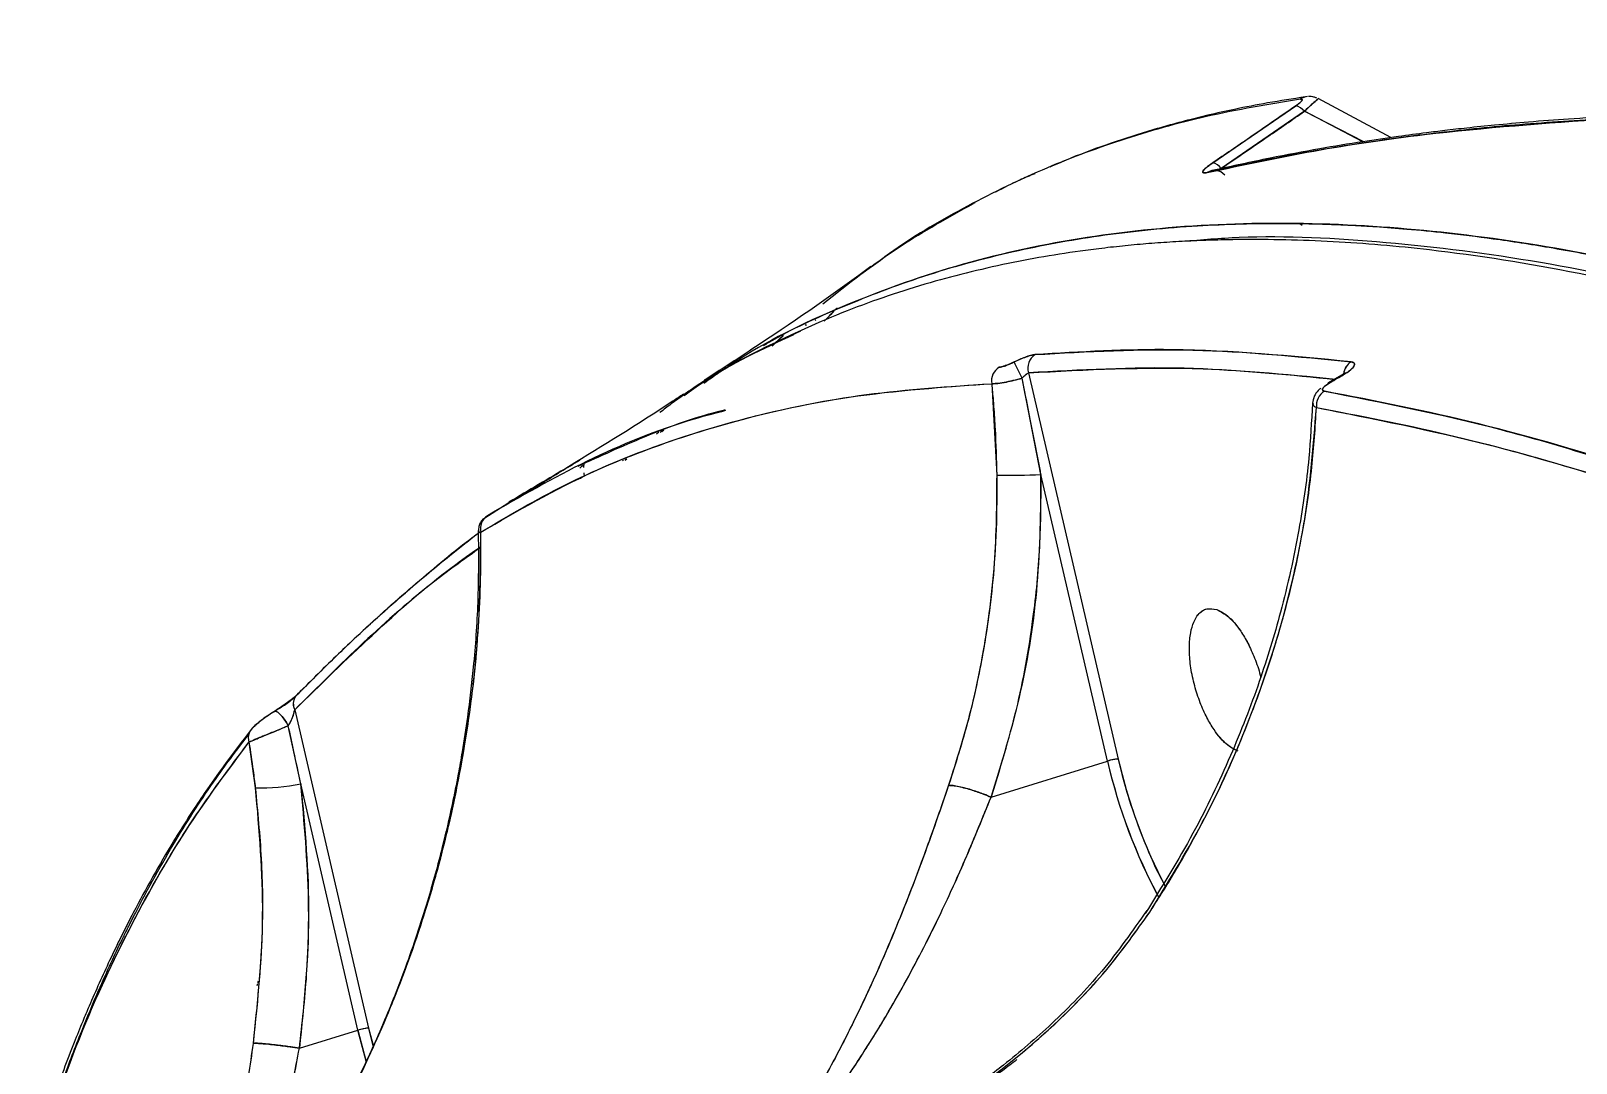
# Model space of a CAD drawing. Header units: millimetres. Extents: x -6234 to 7498, y -6127 to 5103.
# Drawn here: x 3789 to 3885.7, y -1038.4 to -973.9 of the extents above; entities that cross this region are included whole.
import ezdxf

# ---------------------------------------------------------------- set-up
doc = ezdxf.new("R2010")
doc.units = ezdxf.units.MM
for name, color, linetype in [('DIKOM_ОБЪЕКТ', 7, 'Continuous'), ('DIKOM_РАЗМЕР_ЗОНА', 7, 'Continuous'), ('DIKOM_РАЗМЕР_ОБЪЕКТА', 7, 'Continuous')]:
    doc.layers.add(name, color=color, linetype=linetype)
doc.styles.add('style1', font='arial.ttf', dxfattribs={"width": 0.8})
doc.dimstyles.new('1-50', dxfattribs={"dimtxt": 300, "dimasz": 200, "dimexe": 100, "dimexo": 0, "dimgap": 100, "dimtad": 1, "dimtxsty": 'style1', "dimcen": 200, "dimclrd": 7, "dimclre": 7, "dimclrt": 7, "dimadec": 1, "dimazin": 2, "dimtfac": 1, "dimtmove": 0, "dimatfit": 2, "dimfxl": 0, "dimlwd": 25, "dimlwe": 18, "dimarcsym": 0})

# ---------------------------------------------------------------- blocks, each defined once
blk = doc.blocks.new('*D10')
at = {"layer": 'Defpoints', "color": 0, "transparency": 16777216}
for p in [(5627.969, 903.069), (-3229.391, -1461.506), (5627.969, -5097.582)]:
    blk.add_point(p, dxfattribs=at)
at = {"layer": 'DIKOM_РАЗМЕР_ОБЪЕКТА', "color": 7, "lineweight": 18, "transparency": 16777216}
for p, q in [((5627.969, 903.069), (5627.969, -5197.582)), ((-3229.391, -1461.506), (-3229.391, -5197.582))]:
    blk.add_line(p, q, dxfattribs=at)
at = {"layer": 'DIKOM_РАЗМЕР_ОБЪЕКТА', "color": 7, "lineweight": 25, "transparency": 16777216}
blk.add_line((-3029.391, -5097.582), (5427.969, -5097.582), dxfattribs=at)
at = {"layer": 'DIKOM_РАЗМЕР_ОБЪЕКТА', "color": 7, "transparency": 16777216}
for points in [[(-3029.391, -5064.248), (-3029.391, -5130.915), (-3229.391, -5097.582)], [(5427.969, -5064.248), (5427.969, -5130.915), (5627.969, -5097.582)]]:
    blk.add_solid(points, dxfattribs=at)
at = {"layer": 'DIKOM_РАЗМЕР_ОБЪЕКТА', "color": 7, "lineweight": 40, "transparency": 16777216, "insert": (1488.304, -4844.41), "char_height": 300, "attachment_point": 5, "style": 'style1'}
blk.add_mtext('8850', dxfattribs=at)
blk = doc.blocks.new('*D13')
at = {"layer": 'Defpoints', "color": 0, "transparency": 16777216}
for p in [(7498.074, 1778.201), (-5229.391, -1831.362), (7498.074, -6026.735)]:
    blk.add_point(p, dxfattribs=at)
at = {"layer": 'DIKOM_РАЗМЕР_ЗОНА', "color": 7, "lineweight": 18, "transparency": 16777216}
for p, q in [((7498.074, 1778.201), (7498.074, -6126.735)), ((-5229.391, -1831.362), (-5229.391, -6126.735))]:
    blk.add_line(p, q, dxfattribs=at)
at = {"layer": 'DIKOM_РАЗМЕР_ЗОНА', "color": 7, "lineweight": 25, "transparency": 16777216}
blk.add_line((-5029.391, -6026.735), (7298.074, -6026.735), dxfattribs=at)
at = {"layer": 'DIKOM_РАЗМЕР_ЗОНА', "color": 7, "transparency": 16777216}
for points in [[(-5029.391, -5993.402), (-5029.391, -6060.069), (-5229.391, -6026.735)], [(7298.074, -5993.402), (7298.074, -6060.069), (7498.074, -6026.735)]]:
    blk.add_solid(points, dxfattribs=at)
at = {"layer": 'DIKOM_РАЗМЕР_ЗОНА', "color": 7, "transparency": 16777216, "insert": (1560.691, -5773.563), "char_height": 300, "attachment_point": 5, "style": 'style1'}
blk.add_mtext('12750', dxfattribs=at)

msp = doc.modelspace()

# ---------------------------------------------------------------- linework, layer by layer
at = {"layer": 'DIKOM_ОБЪЕКТ', "color": 7, "linetype": 'Continuous', "lineweight": 15}
for p, q in [((3862.987, -982.121), (3868.188, -978.56)), ((3868.723, -978.899), (3863.512, -982.468)), ((3872.391, -980.803), (3868.723, -978.899)), ((3868.723, -978.899), (3872.431, -980.797)), ((3874.135, -980.547), (3869.598, -978.104)), ((3848.095, -984.616), (3847.91, -984.709)), ((3868.436, -985.921), (3868.595, -986.023)), ((3837.559, -992.281), (3837.469, -992.249)), ((3837.472, -992.25), (3837.546, -992.275)), ((3838.102, -991.944), (3838.133, -991.986)), ((3838.136, -991.99), (3838.103, -991.945)), ((3836.112, -992.917), (3835.403, -993.584)), ((3835.576, -993.404), (3836.092, -992.927)), ((3831.179, -995.761), (3832.648, -994.882)), ((3851.449, -995.26), (3857.06, -1019.423)), ((3831.184, -995.748), (3831.063, -995.832)), ((3849.149, -995.939), (3849.463, -1001.659)), ((3852.236, -1001.628), (3851.052, -995.592)), ((3871.049, -995.403), (3870.223, -995.878)), ((3871.162, -995.39), (3870.336, -995.865)), ((3871.143, -997.772), (3871.144, -997.79)), ((3871.397, -997.845), (3871.396, -997.824)), ((3828.165, -999.084), (3828.316, -998.959)), ((3828.571, -998.873), (3828.392, -998.995)), ((3828.564, -998.875), (3828.405, -998.99)), ((3828.626, -998.854), (3828.495, -998.955)), ((3823.614, -1001.179), (3823.638, -1000.931)), ((3826.11, -1000.716), (3826.045, -1000.775)), ((3826.297, -1000.636), (3826.179, -1000.726)), ((3826.206, -1000.717), (3826.308, -1000.632)), ((3823.408, -1001.868), (3823.409, -1001.883)), ((3823.65, -1001.754), (3823.635, -1001.517)), ((3856.397, -1019.549), (3852.236, -1001.628)), ((3820.235, -1002.605), (3819.007, -1003.35)), ((3818.92, -1003.386), (3817.358, -1004.386)), ((3819.077, -1003.286), (3818.92, -1003.386)), ((3862.337, -1010.155), (3862.326, -1010.162)), ((3805.812, -1015.261), (3805.794, -1015.272)), ((3805.516, -1016.349), (3810.138, -1036.257)), ((3805.898, -1020.976), (3805.115, -1017.339)), ((3802.651, -1018.368), (3803.049, -1021.224)), ((3849.117, -1021.804), (3856.397, -1019.549)), ((3809.475, -1036.383), (3805.898, -1020.976)), ((3849.111, -1021.804), (3849.117, -1021.804)), ((3849.111, -1021.804), (3849.117, -1021.804)), ((3803.173, -1033.591), (3803.212, -1033.465)), ((3803.224, -1033.317), (3803.185, -1033.429)), ((3805.811, -1037.518), (3809.475, -1036.383)), ((3809.991, -1038.329), (3809.475, -1036.383)), ((3809.475, -1036.383), (3809.976, -1038.276)), ((3810.138, -1036.257), (3810.452, -1037.395)), ((3810.138, -1036.257), (3810.417, -1037.36)), ((3805.807, -1037.518), (3805.811, -1037.518)), ((3805.807, -1037.518), (3805.811, -1037.518))]:
    msp.add_line(p, q, dxfattribs=at)
at = {"layer": 'DIKOM_ОБЪЕКТ', "color": 7, "linetype": 'Continuous', "lineweight": 15, "flags": 128}
for points in [[(3870.222, -995.878), (3870.271, -995.862), (3870.336, -995.865)], [(3871.162, -995.39), (3871.097, -995.386), (3871.048, -995.403)], [(3871.049, -995.403), (3871.097, -995.386), (3871.162, -995.39)], [(3805.115, -1017.339), (3804.996, -1017.131), (3804.863, -1016.932), (3804.723, -1016.754), (3804.586, -1016.607), (3804.458, -1016.499), (3804.347, -1016.438), (3804.26, -1016.426), (3804.201, -1016.464)], [(3804.201, -1016.464), (3804.26, -1016.426), (3804.347, -1016.438), (3804.458, -1016.499), (3804.586, -1016.607), (3804.723, -1016.754), (3804.863, -1016.932), (3804.996, -1017.131), (3805.115, -1017.339)]]:
    msp.add_lwpolyline(points, dxfattribs=at)
at = {"layer": 'DIKOM_ОБЪЕКТ', "color": 7, "linetype": 'Continuous', "lineweight": 15}
for centre, radius, start, end in [((3868.03, -979.4), 0.856, 35.8626, 79.3685), ((3868.968, -978.829), 0.851, 93.1326, 125.55606), ((3868.97, -978.832), 0.854, 98.73203, 125.50886), ((3863.105, -983.408), 0.816, 39.29257, 124.05478), ((3862.815, -982.95), 0.847, 34.67529, 78.28481), ((3852.442, -994.974), 1.033, 123.8561, 196.08956), ((3850.16, -995.777), 1.023, 122.05001, 189.10209), ((3776.644, -1031.831), 82.763, 25.96766, 26.74763), ((3872.221, -995.449), 1.049, 122.94672, 173.23412), ((3872.22, -995.448), 1.048, 122.92614, 172.74157), ((3870.295, -996.003), 0.144, 73.20465, 126.74118), ((3870.549, -997.317), 1.075, 122.00807, 185.96157), ((3850.335, -955.724), 45.943, 268.9119, 272.3712), ((3818.073, -1004.992), 0.935, 121.86896, 194.42043), ((3806.261, -1015.968), 0.837, 122.44343, 207.07556), ((3806.324, -1015.964), 0.895, 150.80804, 205.46834), ((3803.497, -1018.107), 0.885, 121.50985, 197.12974), ((3857.224, -1022.082), 2.665, 93.52951, 108.07792), ((3890.215, -1011.68), 34.721, 193.09921, 208.19629), ((3890.204, -1011.684), 34.71, 193.09776, 208.22), ((3889.88, -1011.788), 33.696, 193.09493, 207.63855), ((3803.232, -1006.859), 14.366, 269.26772, 280.69348), ((3810.302, -1038.912), 2.661, 93.51905, 108.08837)]:
    msp.add_arc(centre, radius, start, end, dxfattribs=at)
for points, knots in [([(3868.474, -978.136), (3866.498, -978.466), (3862.622, -979.111), (3857.256, -980.636), (3852.148, -982.543), (3847.333, -984.924), (3843.791, -986.992), (3841.991, -988.369), (3841.614, -988.657)], [0, 0, 0, 0, 0.196565, 0.385562, 0.566988, 0.76101, 0.950005, 1, 1, 1, 1]), ([(3868.795, -977.999), (3868.002, -978.119), (3866.503, -978.346), (3864.474, -978.742), (3862.805, -979.113), (3861.464, -979.444), (3860.313, -979.751), (3858.708, -980.209), (3856.613, -980.886), (3854.466, -981.656), (3853.221, -982.204), (3852.8, -982.389)], [0, 0, 0, 0, 0.139608, 0.263858, 0.365363, 0.444192, 0.511708, 0.580391, 0.746604, 0.914312, 1, 1, 1, 1]), ([(3868.188, -978.56), (3867.222, -979.23), (3865.497, -980.427), (3863.754, -981.603), (3862.987, -982.121)], [0, 0, 0, 0, 0.559993, 1, 1, 1, 1]), ([(3863.512, -982.468), (3864.49, -981.807), (3866.236, -980.627), (3867.963, -979.427), (3868.723, -978.899)], [0, 0, 0, 0, 0.559997, 1, 1, 1, 1]), ([(3868.188, -978.56), (3868.235, -978.526), (3868.329, -978.459), (3868.442, -978.366), (3868.527, -978.284), (3868.594, -978.198), (3868.598, -978.132), (3868.515, -978.135), (3868.474, -978.136)], [0, 0, 0, 0, 0.127014, 0.251191, 0.375072, 0.501106, 0.750612, 1, 1, 1, 1]), ([(3868.474, -978.136), (3868.519, -978.135), (3868.61, -978.133), (3868.581, -978.23), (3868.429, -978.384), (3868.268, -978.501), (3868.188, -978.56)], [0, 0, 0, 0, 0.280585, 0.560194, 0.779574, 1, 1, 1, 1]), ([(3869.584, -978.127), (3869.586, -978.125), (3869.606, -978.096), (3869.476, -978.205), (3869.187, -978.465), (3868.878, -978.755), (3868.723, -978.899)], [0, 0, 0, 0, 0.031786, 0.35429, 0.676832, 1, 1, 1, 1]), ([(3868.723, -978.899), (3868.899, -978.735), (3869.249, -978.408), (3869.536, -978.151), (3869.573, -978.132), (3869.587, -978.124)], [0, 0, 0, 0, 0.371571, 0.741551, 1, 1, 1, 1]), ([(3869.496, -978.074), (3869.478, -978.065), (3869.409, -978.03), (3869.26, -977.993), (3869.105, -977.969), (3869.012, -977.976), (3868.989, -977.978)], [0, 0, 0, 0, 0.132747, 0.501776, 0.87985, 1, 1, 1, 1]), ([(3887.685, -979.365), (3885.85, -979.476), (3882.27, -979.694), (3877.101, -980.224), (3872.108, -980.899), (3867.272, -981.721), (3864.169, -982.399), (3862.648, -982.732)], [0, 0, 0, 0, 0.207435, 0.4049699, 0.6038348, 0.8057309, 1, 1, 1, 1]), ([(3862.648, -982.732), (3864.851, -982.262), (3869.255, -981.324), (3877.512, -980.09), (3883.826, -979.64), (3887.685, -979.365)], [0, 0, 0, 0, 0.280104, 0.559987, 1, 1, 1, 1]), ([(3888.151, -979.211), (3887.182, -979.266), (3885.367, -979.369), (3882.868, -979.562), (3880.752, -979.753), (3879.01, -979.933), (3877.59, -980.095), (3876.162, -980.269), (3874.445, -980.496), (3872.214, -980.823), (3869.528, -981.266), (3866.403, -981.847), (3864.219, -982.331), (3863.048, -982.59)], [0, 0, 0, 0, 0.108951, 0.20413, 0.285564, 0.353272, 0.407263, 0.45248, 0.522274, 0.6119, 0.721368, 0.850717, 1, 1, 1, 1]), ([(3851.841, -982.801), (3851.528, -982.932), (3850.69, -983.281), (3849.896, -983.699), (3849.398, -983.961)], [0, 0, 0, 0, 0.374243, 1, 1, 1, 1]), ([(3862.987, -982.121), (3862.832, -982.231), (3862.521, -982.453), (3862.332, -982.68), (3862.381, -982.775), (3862.559, -982.746), (3862.648, -982.732)], [0, 0, 0, 0, 0.249719, 0.499165, 0.750207, 1, 1, 1, 1]), ([(3862.648, -982.732), (3862.559, -982.746), (3862.381, -982.775), (3862.34, -982.694), (3862.426, -982.568), (3862.558, -982.439), (3862.746, -982.288), (3862.907, -982.176), (3862.987, -982.121)], [0, 0, 0, 0, 0.248297, 0.498068, 0.625021, 0.748629, 0.873869, 1, 1, 1, 1]), ([(3838.569, -990.946), (3840.153, -989.702), (3843.136, -987.358), (3846.453, -985.526), (3848.009, -984.667)], [0, 0, 0, 0, 0.530689, 1, 1, 1, 1]), ([(3988.386, -1039.208), (3984.271, -1036.184), (3976.056, -1030.15), (3964.01, -1022.079), (3952.227, -1014.76), (3940.732, -1008.26), (3929.523, -1002.562), (3918.807, -997.761), (3908.573, -993.814), (3898.843, -990.691), (3889.465, -988.331), (3880.484, -986.741), (3871.733, -985.9), (3863.236, -985.851), (3855.028, -986.662), (3847.265, -988.32), (3840.031, -990.898), (3834.642, -993.438), (3831.866, -995.4), (3831.133, -995.919)], [0, 0, 0, 0, 0.062627, 0.125016, 0.18709, 0.248998, 0.310888, 0.372905, 0.431631, 0.490685, 0.549532, 0.608087, 0.666475, 0.728357, 0.790336, 0.852561, 0.915162, 0.977602, 1, 1, 1, 1]), ([(3834.872, -993.552), (3834.975, -993.49), (3836.534, -992.552), (3839.85, -991.058), (3844.928, -989.106), (3850.303, -987.642), (3855.908, -986.608), (3861.473, -986.031), (3865.494, -985.903), (3867.73, -985.912), (3868.291, -985.918), (3868.856, -985.927), (3869.424, -985.94), (3869.996, -985.957), (3870.572, -985.977), (3871.15, -986.001), (3872.023, -986.043), (3873.346, -986.12), (3875.287, -986.268), (3877.729, -986.507), (3880.693, -986.873), (3884.204, -987.412), (3888.279, -988.171), (3892.943, -989.209), (3897.692, -990.449), (3902.435, -991.854), (3907.077, -993.373), (3910.831, -994.723), (3913.561, -995.761), (3915.144, -996.379), (3916.761, -997.026), (3918.411, -997.702), (3920.097, -998.41), (3921.816, -999.15), (3923.572, -999.922), (3927.933, -1001.885), (3934.864, -1005.225), (3944.376, -1010.286), (3953.685, -1015.673), (3962.755, -1021.307), (3971.556, -1027.131), (3980.053, -1033.046), (3985.655, -1037.188), (3988.386, -1039.208)], [0, 0, 0, 0, 0.0030975, 0.0471674, 0.0932949, 0.1414799, 0.1855856, 0.2312842, 0.2728182, 0.276964, 0.2811218, 0.2852917, 0.2894732, 0.2936668, 0.2978723, 0.3020893, 0.3063188, 0.3168695, 0.3307471, 0.3479518, 0.368661, 0.3927504, 0.4202199, 0.45107, 0.4853003, 0.5125509, 0.5416196, 0.5725059, 0.5819533, 0.5915587, 0.6013216, 0.6112428, 0.6213212, 0.6315576, 0.641952, 0.652504, 0.7086839, 0.7626844, 0.814506, 0.8641479, 0.9116112, 0.9568956, 1, 1, 1, 1]), ([(4166.399, -1233.658), (4164.904, -1231.525), (4162.138, -1227.576), (4158.292, -1222.182), (4155.117, -1217.774), (4152.521, -1214.205), (4150.27, -1211.13), (4148.118, -1208.212), (4144.619, -1203.499), (4139.76, -1197.041), (4131.891, -1186.784), (4122.286, -1174.602), (4110.184, -1159.786), (4097.231, -1144.544), (4083.433, -1129.004), (4069.683, -1114.205), (4056.024, -1100.174), (4042.503, -1086.937), (4029.029, -1074.399), (4015.633, -1062.587), (4002.351, -1051.535), (3989.208, -1041.264), (3976.249, -1031.81), (3963.512, -1023.202), (3951.036, -1015.463), (3938.846, -1008.612), (3926.972, -1002.661), (3915.439, -997.628), (3904.279, -993.525), (3893.601, -990.394), (3883.418, -988.201), (3873.779, -987.002), (3866.331, -986.611), (3862.284, -986.951), (3861.116, -987.049)], [0, 0, 0, 0, 0.014652, 0.027112, 0.037336, 0.045315, 0.052054, 0.058899, 0.065859, 0.085345, 0.104859, 0.139703, 0.174548, 0.216027, 0.25751, 0.299076, 0.339507, 0.379912, 0.420316, 0.460723, 0.501128, 0.541557, 0.582055, 0.622468, 0.662878, 0.70329, 0.743704, 0.78412, 0.824614, 0.86507, 0.904684, 0.944301, 0.98392, 1, 1, 1, 1]), ([(3905.329, -994.346), (3902.036, -993.282), (3895.393, -991.137), (3885.804, -988.909), (3877.516, -987.593), (3870.473, -986.995), (3866.046, -986.895), (3863.112, -986.952), (3861.604, -987.009), (3860.106, -987.093), (3858.618, -987.205), (3857.143, -987.345), (3854.398, -987.659), (3850.384, -988.309), (3845.178, -989.582), (3839.975, -991.33), (3835.069, -993.565), (3831.69, -995.36), (3830.091, -996.484), (3829.884, -996.629)], [0, 0, 0, 0, 0.1077412, 0.2173134, 0.328717, 0.4032502, 0.4785818, 0.4984442, 0.518361, 0.5383331, 0.5583591, 0.5784407, 0.5985771, 0.6715727, 0.748144, 0.8282901, 0.9120113, 0.9886443, 1, 1, 1, 1]), ([(3841.582, -988.614), (3841.473, -988.695), (3839.085, -990.463), (3835.623, -992.844), (3832.157, -995.082), (3831.158, -995.727)], [0, 0, 0, 0, 0.033098, 0.721471, 1, 1, 1, 1]), ([(3839.458, -991.199), (3839.45, -991.208), (3839.364, -991.299), (3839.099, -991.578), (3838.808, -991.88), (3838.67, -992.023)], [0, 0, 0, 0, 0.05431, 0.553192, 1, 1, 1, 1]), ([(3838.785, -991.904), (3838.787, -991.902), (3838.929, -991.758), (3839.11, -991.565), (3839.246, -991.422), (3839.283, -991.383)], [0, 0, 0, 0, 0.013394, 0.723012, 1, 1, 1, 1]), ([(3829.901, -996.675), (3830.301, -996.385), (3832.42, -994.852), (3834.822, -993.758), (3836.77, -992.871)], [0, 0, 0, 0, 0.1886709, 1, 1, 1, 1]), ([(3837.186, -992.654), (3836.863, -992.801), (3836.117, -993.142), (3835.359, -993.521), (3834.929, -993.736)], [0, 0, 0, 0, 0.4319409, 1, 1, 1, 1]), ([(3851.866, -994.116), (3851.78, -994.129), (3851.607, -994.156), (3851.154, -994.305), (3850.78, -994.477), (3850.551, -994.582)], [0, 0, 0, 0, 0.2815192, 0.5623068, 1, 1, 1, 1]), ([(3850.551, -994.582), (3850.681, -994.521), (3850.94, -994.399), (3851.31, -994.254), (3851.639, -994.149), (3851.791, -994.127), (3851.866, -994.116)], [0, 0, 0, 0, 0.2496683, 0.4994317, 0.7494688, 1, 1, 1, 1]), ([(3851.866, -994.116), (3855.141, -993.936), (3861.616, -993.581), (3868.331, -994.242), (3871.651, -994.569)], [0, 0, 0, 0, 0.505639, 1, 1, 1, 1]), ([(3871.651, -994.569), (3867.893, -994.211), (3861.182, -993.571), (3854.713, -993.949), (3851.866, -994.116)], [0, 0, 0, 0, 0.559961, 1, 1, 1, 1]), ([(3850.551, -994.582), (3850.447, -994.631), (3850.238, -994.73), (3849.964, -994.832), (3849.749, -994.895), (3849.661, -994.905), (3849.617, -994.91)], [0, 0, 0, 0, 0.27889, 0.558358, 0.778486, 1, 1, 1, 1]), ([(3849.617, -994.91), (3849.668, -994.904), (3849.77, -994.891), (3850.004, -994.818), (3850.271, -994.714), (3850.458, -994.626), (3850.551, -994.582)], [0, 0, 0, 0, 0.2510157, 0.5004518, 0.7502785, 1, 1, 1, 1]), ([(3851.052, -995.592), (3851.094, -995.546), (3851.178, -995.458), (3851.293, -995.357), (3851.386, -995.288), (3851.428, -995.269), (3851.449, -995.26)], [0, 0, 0, 0, 0.296353, 0.580732, 0.794317, 1, 1, 1, 1]), ([(3851.052, -995.592), (3851.092, -995.549), (3851.164, -995.473), (3851.274, -995.373), (3851.374, -995.295), (3851.425, -995.271), (3851.449, -995.26)], [0, 0, 0, 0, 0.278569, 0.499997, 0.764855, 1, 1, 1, 1]), ([(3851.449, -995.26), (3855.07, -995.068), (3861.37, -994.734), (3867.902, -995.389), (3870.679, -995.668)], [0, 0, 0, 0, 0.574717, 1, 1, 1, 1]), ([(3870.674, -995.671), (3867.5, -995.361), (3860.975, -994.725), (3854.681, -995.079), (3851.449, -995.26)], [0, 0, 0, 0, 0.486451, 1, 1, 1, 1]), ([(3871.296, -995.32), (3871.296, -995.318), (3871.302, -995.292), (3871.3, -995.276), (3871.27, -995.276), (3871.191, -995.32), (3871.099, -995.374), (3871.049, -995.403)], [0, 0, 0, 0, 0.0197526, 0.2140112, 0.4354608, 0.6942074, 1, 1, 1, 1]), ([(3871.162, -995.39), (3871.331, -995.283), (3871.668, -995.068), (3871.879, -994.798), (3871.867, -994.625), (3871.723, -994.587), (3871.651, -994.569)], [0, 0, 0, 0, 0.279445, 0.558569, 0.778889, 1, 1, 1, 1]), ([(3871.651, -994.569), (3871.731, -994.591), (3871.852, -994.624), (3871.873, -994.738), (3871.834, -994.844), (3871.739, -994.968), (3871.591, -995.104), (3871.399, -995.248), (3871.242, -995.342), (3871.162, -995.39)], [0, 0, 0, 0, 0.249208, 0.374646, 0.499157, 0.623959, 0.749183, 0.873825, 1, 1, 1, 1]), ([(3817.168, -1005.224), (3818.895, -1004.207), (3822.346, -1002.176), (3827.953, -999.82), (3834.221, -997.879), (3841.222, -996.459), (3846.505, -996.112), (3849.149, -995.939)], [0, 0, 0, 0, 0.187016, 0.373551, 0.559893, 0.779647, 1, 1, 1, 1]), ([(3817.168, -1005.224), (3819.485, -1003.891), (3824.12, -1001.223), (3831.863, -998.474), (3840.13, -996.564), (3846.137, -996.148), (3849.149, -995.939)], [0, 0, 0, 0, 0.249319, 0.498606, 0.748583, 1, 1, 1, 1]), ([(3830.775, -996.032), (3830.201, -996.418), (3829.376, -996.971), (3828.614, -997.565), (3828.382, -997.745)], [0, 0, 0, 0, 0.6966817, 1, 1, 1, 1]), ([(3851.052, -995.592), (3850.858, -995.646), (3850.47, -995.756), (3849.914, -995.873), (3849.443, -995.942), (3849.244, -995.94), (3849.149, -995.939)], [0, 0, 0, 0, 0.249572, 0.499281, 0.762227, 1, 1, 1, 1]), ([(3849.149, -995.939), (3849.267, -995.939), (3849.499, -995.938), (3850.157, -995.833), (3850.714, -995.683), (3851.052, -995.592)], [0, 0, 0, 0, 0.286304, 0.567676, 1, 1, 1, 1]), ([(3849.149, -995.939), (3849.181, -996.289), (3849.222, -996.729), (3849.261, -997.194), (3849.268, -997.316), (3849.272, -997.348), (3849.272, -997.358), (3849.311, -997.836), (3849.395, -999.264), (3849.436, -1000.701), (3849.463, -1001.659)], [0, 0, 0, 0, 0.184722, 0.232452, 0.245056, 0.24854, 0.249583, 0.250147, 0.50013, 1, 1, 1, 1]), ([(3852.236, -1001.628), (3852.023, -1000.504), (3851.641, -998.487), (3851.232, -996.48), (3851.052, -995.592)], [0, 0, 0, 0, 0.557661, 1, 1, 1, 1]), ([(3869.753, -996.221), (3869.698, -996.268), (3869.523, -996.417), (3869.308, -996.735), (3869.264, -997.014), (3869.241, -997.161)], [0, 0, 0, 0, 0.180491, 0.567864, 1, 1, 1, 1]), ([(3869.979, -996.406), (3869.927, -996.386), (3869.821, -996.346), (3869.89, -996.195), (3870.074, -996.026), (3870.249, -995.919), (3870.336, -995.865)], [0, 0, 0, 0, 0.280256, 0.559416, 0.779381, 1, 1, 1, 1]), ([(3870.336, -995.865), (3870.237, -995.926), (3870.088, -996.019), (3869.955, -996.136), (3869.886, -996.217), (3869.854, -996.287), (3869.857, -996.364), (3869.931, -996.389), (3869.979, -996.406)], [0, 0, 0, 0, 0.250076, 0.375838, 0.500416, 0.625158, 0.75057, 1, 1, 1, 1]), ([(3870.336, -995.865), (3870.491, -995.777), (3870.766, -995.619), (3871.041, -995.46), (3871.162, -995.39)], [0, 0, 0, 0, 0.560059, 1, 1, 1, 1]), ([(3829.863, -996.597), (3829.638, -996.745), (3827.224, -998.34), (3823.573, -1000.606), (3820.169, -1002.616), (3818.93, -1003.347)], [0, 0, 0, 0, 0.061123, 0.658189, 1, 1, 1, 1]), ([(3869.231, -997.155), (3869.17, -998.3), (3869.03, -1000.921), (3868.4, -1005.3), (3867.366, -1009.976), (3865.917, -1014.707), (3864.109, -1019.34), (3861.775, -1024.234), (3859.795, -1027.426), (3858.768, -1029.083)], [0, 0, 0, 0, 0.106014, 0.242495, 0.399748, 0.532443, 0.676954, 0.832269, 1, 1, 1, 1]), ([(3869.267, -997.241), (3869.262, -997.237), (3869.245, -997.225), (3869.255, -997.207), (3869.262, -997.195)], [0, 0, 0, 0, 0.304668, 1, 1, 1, 1]), ([(3869.269, -997.149), (3869.263, -997.187), (3869.242, -997.301), (3869.384, -997.378), (3869.48, -997.429)], [0, 0, 0, 0, 0.328163, 1, 1, 1, 1]), ([(3916.798, -1012.434), (3913.68, -1010.96), (3907.454, -1008.015), (3898.412, -1004.346), (3889.098, -1001.061), (3879.547, -998.275), (3873.172, -997.029), (3869.979, -996.406)], [0, 0, 0, 0, 0.187054, 0.373578, 0.559887, 0.779614, 1, 1, 1, 1]), ([(3869.979, -996.406), (3873.616, -997.115), (3880.859, -998.528), (3888.603, -1001.027), (3892.459, -1002.271)], [0, 0, 0, 0, 0.501987, 1, 1, 1, 1]), ([(3832.481, -997.627), (3831.823, -997.799), (3828.779, -998.593), (3823.728, -1000.662), (3819.631, -1003.018), (3817.58, -1004.198)], [0, 0, 0, 0, 0.1210807, 0.5599423, 1, 1, 1, 1]), ([(3823.272, -1001.092), (3824.641, -1000.467), (3827.585, -999.123), (3830.686, -997.993), (3832.456, -997.565), (3832.473, -997.561)], [0, 0, 0, 0, 0.462471, 0.994859, 1, 1, 1, 1]), ([(3859.044, -1028.998), (3860.17, -1027.171), (3862.419, -1023.521), (3865.087, -1017.676), (3867.296, -1011.34), (3868.914, -1004.521), (3869.291, -999.797), (3869.48, -997.429)], [0, 0, 0, 0, 0.186487, 0.372635, 0.560269, 0.779583, 1, 1, 1, 1]), ([(3859.044, -1028.998), (3859.536, -1028.229), (3860.544, -1026.652), (3861.957, -1024.152), (3863.245, -1021.632), (3864.42, -1019.066), (3865.496, -1016.427), (3866.63, -1013.239), (3867.702, -1009.575), (3868.619, -1005.41), (3869.235, -1001.347), (3869.403, -998.664), (3869.48, -997.429)], [0, 0, 0, 0, 0.079335, 0.162672, 0.249874, 0.326012, 0.409546, 0.500221, 0.624928, 0.749347, 0.884687, 1, 1, 1, 1]), ([(3869.48, -997.429), (3872.18, -997.947), (3877.573, -998.981), (3886.019, -1001.298), (3895.223, -1004.355), (3905.249, -1008.269), (3912.566, -1011.711), (3916.23, -1013.434)], [0, 0, 0, 0, 0.187054, 0.373578, 0.559887, 0.779614, 1, 1, 1, 1]), ([(3869.48, -997.429), (3873.071, -998.139), (3880.28, -999.566), (3891.776, -1003.102), (3903.72, -1007.578), (3912.062, -1011.483), (3916.23, -1013.434)], [0, 0, 0, 0, 0.247893, 0.497704, 0.749049, 1, 1, 1, 1]), ([(3819.009, -1003.354), (3819.674, -1002.955), (3821.129, -1002.083), (3822.577, -1001.191), (3823.365, -1000.707)], [0, 0, 0, 0, 0.456645, 1, 1, 1, 1]), ([(3823.6, -1001.127), (3823.597, -1001.115), (3823.59, -1001.086), (3823.558, -1001.074), (3823.512, -1001.089), (3823.468, -1001.12), (3823.418, -1001.169), (3823.385, -1001.209), (3823.368, -1001.23)], [0, 0, 0, 0, 0.163684, 0.417987, 0.554832, 0.689999, 0.835221, 1, 1, 1, 1]), ([(3823.596, -1001.107), (3823.587, -1001.096), (3823.571, -1001.073), (3823.523, -1001.082), (3823.469, -1001.119), (3823.418, -1001.168), (3823.385, -1001.209), (3823.368, -1001.23)], [0, 0, 0, 0, 0.259527, 0.500278, 0.653704, 0.817387, 1, 1, 1, 1]), ([(3849.463, -1001.659), (3849.449, -1003.503), (3849.423, -1007.204), (3848.739, -1012.319), (3847.759, -1016.962), (3846.887, -1019.7), (3846.452, -1021.066)], [0, 0, 0, 0, 0.279047, 0.5602, 0.780753, 1, 1, 1, 1]), ([(3849.463, -1001.659), (3849.466, -1002.79), (3849.473, -1005.019), (3849.239, -1008.306), (3848.759, -1012.109), (3847.922, -1016.396), (3846.938, -1019.522), (3846.452, -1021.066)], [0, 0, 0, 0, 0.1712596, 0.3376943, 0.4986507, 0.7524964, 1, 1, 1, 1]), ([(3849.117, -1021.804), (3849.681, -1019.991), (3850.813, -1016.352), (3851.743, -1011.076), (3852.233, -1006.15), (3852.235, -1003.133), (3852.236, -1001.628)], [0, 0, 0, 0, 0.279143, 0.560646, 0.780779, 1, 1, 1, 1]), ([(3852.236, -1001.628), (3852.205, -1003.915), (3852.143, -1008.491), (3851.092, -1015.295), (3849.775, -1019.635), (3849.117, -1021.804)], [0, 0, 0, 0, 0.333095, 0.666649, 1, 1, 1, 1]), ([(3817.323, -1004.398), (3817.313, -1004.405), (3817.265, -1004.442), (3817.215, -1004.512), (3817.142, -1004.621), (3817.086, -1004.746), (3817.028, -1004.927), (3817.027, -1005.056), (3817.026, -1005.145)], [0, 0, 0, 0, 0.045006, 0.236533, 0.393184, 0.532106, 0.675082, 1, 1, 1, 1]), ([(3817.009, -1005.127), (3817.018, -1006.623), (3817.037, -1009.447), (3816.751, -1013.355), (3816.39, -1016.475), (3816.049, -1018.708), (3815.726, -1020.531), (3815.33, -1022.516), (3814.715, -1025.173), (3813.779, -1028.577), (3812.551, -1032.271), (3811.035, -1036.114), (3809.254, -1039.964), (3807.073, -1044.033), (3805.294, -1046.687), (3804.386, -1048.041)], [0, 0, 0, 0, 0.1041987, 0.1966844, 0.2675635, 0.3168544, 0.3484006, 0.391314, 0.4515178, 0.5287269, 0.6230745, 0.7048968, 0.7956862, 0.8957941, 1, 1, 1, 1]), ([(3804.404, -1048.038), (3805.606, -1046.21), (3808.005, -1042.56), (3810.885, -1036.673), (3813.242, -1030.619), (3815.07, -1024.342), (3816.345, -1017.957), (3817.107, -1011.517), (3817.148, -1007.323), (3817.168, -1005.224)], [0, 0, 0, 0, 0.139724, 0.279001, 0.41954, 0.560351, 0.707673, 0.853784, 1, 1, 1, 1]), ([(3804.404, -1048.038), (3805.129, -1046.965), (3806.585, -1044.809), (3808.525, -1041.394), (3810.116, -1038.207), (3811.42, -1035.241), (3812.459, -1032.596), (3813.41, -1029.871), (3814.272, -1027.063), (3815.059, -1024.084), (3815.731, -1021.033), (3816.33, -1017.671), (3816.762, -1014.372), (3817.038, -1011.096), (3817.178, -1008.151), (3817.171, -1006.197), (3817.168, -1005.224)], [0, 0, 0, 0, 0.082792, 0.166266, 0.251024, 0.311388, 0.375124, 0.435012, 0.499309, 0.567509, 0.6382, 0.706906, 0.796493, 0.863341, 0.931963, 1, 1, 1, 1]), ([(3817.161, -1005.192), (3817.118, -1005.225), (3816.741, -1005.509), (3816.091, -1006.021), (3815.061, -1006.841), (3813.822, -1007.857), (3812.209, -1009.226), (3810.262, -1010.955), (3807.991, -1013.07), (3806.397, -1014.67), (3805.542, -1015.528)], [0, 0, 0, 0, 0.01077, 0.093358, 0.162527, 0.269291, 0.406383, 0.573829, 0.771673, 1, 1, 1, 1]), ([(3805.812, -1015.261), (3806.998, -1014.079), (3809.313, -1011.771), (3812.883, -1008.606), (3815.428, -1006.459), (3816.832, -1005.415), (3817.007, -1005.284)], [0, 0, 0, 0, 0.32807, 0.640476, 0.954992, 1, 1, 1, 1]), ([(3817.036, -1005.145), (3817.03, -1005.143), (3817.02, -1005.14), (3817.026, -1005.132), (3817.029, -1005.128)], [0, 0, 0, 0, 0.578689, 1, 1, 1, 1]), ([(3817.036, -1005.141), (3817.035, -1005.147), (3817.02, -1005.195), (3817.099, -1005.21), (3817.168, -1005.224)], [0, 0, 0, 0, 0.126585, 1, 1, 1, 1]), ([(3805.516, -1016.349), (3807.123, -1014.775), (3810.338, -1011.629), (3814.218, -1008.203), (3816.563, -1006.546), (3817.163, -1006.123)], [0, 0, 0, 0, 0.426865, 0.853389, 1, 1, 1, 1]), ([(3817.163, -1006.19), (3816.2, -1006.874), (3812.12, -1009.773), (3808.376, -1013.501), (3805.516, -1016.349)], [0, 0, 0, 0, 0.235931, 1, 1, 1, 1]), ([(3864.572, -1018.934), (3864.325, -1018.808), (3863.821, -1018.552), (3863.142, -1017.734), (3862.601, -1016.821), (3862.18, -1015.889), (3861.833, -1014.826), (3861.598, -1013.713), (3861.505, -1012.648), (3861.553, -1011.72), (3861.722, -1010.99), (3862.034, -1010.369), (3862.524, -1009.952), (3863.003, -1010.032), (3863.237, -1010.071)], [0, 0, 0, 0, 0.0986948, 0.201703, 0.268342, 0.341469, 0.41937, 0.5000004, 0.5806282, 0.6585256, 0.73165, 0.7982931, 0.9013007, 1, 1, 1, 1]), ([(3864.572, -1018.934), (3864.351, -1018.825), (3863.848, -1018.577), (3863.165, -1017.771), (3862.6, -1016.821), (3862.18, -1015.888), (3861.833, -1014.826), (3861.598, -1013.713), (3861.505, -1012.648), (3861.553, -1011.721), (3861.722, -1010.99), (3862.046, -1010.344), (3862.548, -1009.943), (3863.027, -1010.032), (3863.237, -1010.071)], [0, 0, 0, 0, 0.088706, 0.201684, 0.268461, 0.34146, 0.419366, 0.500001, 0.580634, 0.658536, 0.731537, 0.798313, 0.911293, 1, 1, 1, 1]), ([(3863.237, -1010.071), (3863.459, -1010.18), (3863.962, -1010.427), (3864.644, -1011.233), (3865.211, -1012.184), (3865.622, -1013.116), (3865.89, -1013.856), (3865.973, -1014.262), (3865.982, -1014.308)], [0, 0, 0, 0, 0.206576, 0.469651, 0.625125, 0.795112, 0.976519, 1, 1, 1, 1]), ([(3863.237, -1010.071), (3863.484, -1010.196), (3863.989, -1010.453), (3864.666, -1011.27), (3865.21, -1012.183), (3865.622, -1013.116), (3865.89, -1013.856), (3865.973, -1014.262), (3865.982, -1014.308)], [0, 0, 0, 0, 0.229809, 0.46969, 0.624859, 0.795127, 0.976521, 1, 1, 1, 1]), ([(3805.651, -1015.406), (3805.603, -1015.451), (3805.456, -1015.586), (3805.086, -1015.868), (3804.632, -1016.19), (3804.344, -1016.373), (3804.201, -1016.464)], [0, 0, 0, 0, 0.159771, 0.486555, 0.743638, 1, 1, 1, 1]), ([(3804.201, -1016.464), (3804.365, -1016.359), (3804.693, -1016.15), (3805.158, -1015.814), (3805.492, -1015.556), (3805.613, -1015.443), (3805.648, -1015.411)], [0, 0, 0, 0, 0.293985, 0.588449, 0.88279, 1, 1, 1, 1]), ([(3805.542, -1015.528), (3805.463, -1015.604), (3805.312, -1015.748), (3804.971, -1015.999), (3804.622, -1016.224), (3804.383, -1016.36), (3804.269, -1016.425)], [0, 0, 0, 0, 0.288046, 0.549701, 0.785557, 1, 1, 1, 1]), ([(3804.269, -1016.425), (3804.193, -1016.473), (3804.042, -1016.57), (3803.733, -1016.782), (3803.364, -1017.051), (3802.993, -1017.35), (3802.87, -1017.483), (3802.807, -1017.55)], [0, 0, 0, 0, 0.125257, 0.250153, 0.497841, 0.746318, 1, 1, 1, 1]), ([(3803.034, -1017.353), (3803.084, -1017.299), (3803.183, -1017.194), (3803.475, -1016.959), (3803.768, -1016.747), (3804.017, -1016.579), (3804.14, -1016.502), (3804.201, -1016.464)], [0, 0, 0, 0, 0.250015, 0.499447, 0.749232, 0.876093, 1, 1, 1, 1]), ([(3804.201, -1016.464), (3804.061, -1016.554), (3803.78, -1016.734), (3803.43, -1016.995), (3803.224, -1017.159), (3803.173, -1017.212), (3803.17, -1017.215)], [0, 0, 0, 0, 0.350867, 0.702618, 0.980008, 1, 1, 1, 1]), ([(3805.115, -1017.339), (3805.166, -1017.256), (3805.269, -1017.09), (3805.38, -1016.829), (3805.469, -1016.577), (3805.5, -1016.425), (3805.516, -1016.349)], [0, 0, 0, 0, 0.249463, 0.499744, 0.749729, 1, 1, 1, 1]), ([(3805.115, -1017.339), (3805.167, -1017.254), (3805.278, -1017.074), (3805.427, -1016.723), (3805.482, -1016.491), (3805.516, -1016.349)], [0, 0, 0, 0, 0.25588, 0.543367, 1, 1, 1, 1]), ([(3805.115, -1017.339), (3804.998, -1017.388), (3804.751, -1017.49), (3804.236, -1017.703), (3803.693, -1017.929), (3803.268, -1018.104), (3802.902, -1018.259), (3802.757, -1018.322), (3802.651, -1018.368)], [0, 0, 0, 0, 0.119054, 0.250628, 0.499917, 0.657195, 0.750107, 1, 1, 1, 1]), ([(3802.651, -1018.368), (3802.775, -1018.314), (3803.022, -1018.207), (3803.715, -1017.919), (3804.444, -1017.617), (3804.889, -1017.432), (3805.115, -1017.339)], [0, 0, 0, 0, 0.2807762, 0.5564707, 0.7755189, 1, 1, 1, 1]), ([(3805.898, -1020.976), (3805.755, -1020.297), (3805.498, -1019.083), (3805.232, -1017.872), (3805.115, -1017.339)], [0, 0, 0, 0, 0.559421, 1, 1, 1, 1]), ([(3802.733, -1017.656), (3802.225, -1018.313), (3801.313, -1019.49), (3800.156, -1021.128), (3799.277, -1022.433), (3798.564, -1023.54), (3797.251, -1025.657), (3795.676, -1028.45), (3793.954, -1031.925), (3792.923, -1034.222), (3792.195, -1035.948), (3791.66, -1037.269), (3791.004, -1038.974), (3790.238, -1041.082), (3789.72, -1042.658), (3789.44, -1043.51)], [0, 0, 0, 0, 0.09177, 0.164623, 0.218611, 0.261897, 0.306071, 0.484398, 0.598083, 0.702953, 0.737224, 0.78389, 0.843221, 0.915246, 1, 1, 1, 1]), ([(3789.448, -1044.052), (3790.294, -1041.594), (3791.986, -1036.677), (3795.095, -1030.01), (3798.59, -1023.816), (3801.295, -1020.187), (3802.651, -1018.368)], [0, 0, 0, 0, 0.249197, 0.498631, 0.748744, 1, 1, 1, 1]), ([(3789.449, -1044.052), (3790.405, -1041.296), (3792.317, -1035.788), (3795.644, -1028.958), (3799.075, -1023.129), (3801.458, -1019.956), (3802.651, -1018.368)], [0, 0, 0, 0, 0.280199, 0.559917, 0.779767, 1, 1, 1, 1]), ([(3789.801, -1043.066), (3790.202, -1041.86), (3790.953, -1039.597), (3792.115, -1036.565), (3793.128, -1034.14), (3793.98, -1032.245), (3794.531, -1031.082), (3794.867, -1030.397), (3795.018, -1030.091), (3795.161, -1029.805), (3795.295, -1029.539), (3795.42, -1029.292), (3796.305, -1027.567), (3797.965, -1024.601), (3800.356, -1020.877), (3801.968, -1018.762), (3802.67, -1017.842)], [0, 0, 0, 0, 0.1236, 0.231861, 0.324781, 0.390981, 0.446356, 0.45907, 0.471042, 0.482272, 0.492758, 0.502503, 0.511506, 0.698129, 0.868627, 1, 1, 1, 1]), ([(3802.651, -1018.368), (3802.742, -1018.96), (3802.889, -1019.909), (3803.005, -1020.865), (3803.049, -1021.224)], [0, 0, 0, 0, 0.624187, 1, 1, 1, 1]), ([(3857.06, -1019.423), (3857.022, -1019.424), (3856.947, -1019.426), (3856.77, -1019.455), (3856.575, -1019.497), (3856.456, -1019.532), (3856.397, -1019.549)], [0, 0, 0, 0, 0.250087, 0.499992, 0.749896, 1, 1, 1, 1]), ([(3857.06, -1019.423), (3857.28, -1020.276), (3857.73, -1022.024), (3858.692, -1024.603), (3859.477, -1026.441), (3859.978, -1027.303), (3860.04, -1027.409)], [0, 0, 0, 0, 0.304826, 0.624063, 0.953674, 1, 1, 1, 1]), ([(3803.049, -1021.224), (3803.192, -1022.705), (3803.48, -1025.677), (3803.556, -1031.032), (3803.157, -1034.868), (3802.913, -1037.207)], [0, 0, 0, 0, 0.279307, 0.560466, 1, 1, 1, 1]), ([(3803.049, -1021.224), (3803.28, -1023.877), (3803.744, -1029.201), (3803.191, -1034.533), (3802.913, -1037.207)], [0, 0, 0, 0, 0.49833, 1, 1, 1, 1]), ([(3805.811, -1037.518), (3805.985, -1035.98), (3806.333, -1032.902), (3806.474, -1027.359), (3806.116, -1023.395), (3805.898, -1020.976)], [0, 0, 0, 0, 0.279826, 0.560318, 1, 1, 1, 1]), ([(3805.898, -1020.976), (3806.149, -1023.734), (3806.65, -1029.247), (3806.091, -1034.762), (3805.811, -1037.518)], [0, 0, 0, 0, 0.500462, 1, 1, 1, 1]), ([(3846.452, -1021.066), (3845.994, -1022.392), (3845.078, -1025.043), (3843.679, -1028.725), (3842.266, -1032.115), (3840.845, -1035.197), (3839.436, -1037.984), (3838.073, -1040.475), (3836.846, -1042.658), (3836.09, -1044.176), (3836.001, -1045.073), (3836.456, -1045.46), (3837.699, -1045.349), (3839.405, -1044.812), (3841.237, -1044.048), (3843.712, -1042.831), (3846.775, -1041.028), (3850.273, -1038.519), (3853.525, -1035.68), (3856.521, -1032.542), (3858.202, -1030.18), (3859.044, -1028.998)], [0, 0, 0, 0, 0.061567, 0.123054, 0.184759, 0.246072, 0.307731, 0.370037, 0.432279, 0.495293, 0.526999, 0.559304, 0.591727, 0.624018, 0.655946, 0.687598, 0.750791, 0.813574, 0.875652, 0.937715, 1, 1, 1, 1]), ([(3846.452, -1021.066), (3846.156, -1021.928), (3845.55, -1023.69), (3844.609, -1026.279), (3843.504, -1029.152), (3842.213, -1032.236), (3840.934, -1035.001), (3839.809, -1037.249), (3838.876, -1039.011), (3838.048, -1040.513), (3837.356, -1041.751), (3836.782, -1042.806), (3836.325, -1043.724), (3836.08, -1044.401), (3836.034, -1044.834), (3836.121, -1045.202), (3836.479, -1045.414), (3837.195, -1045.394), (3837.87, -1045.268), (3838.663, -1045.045), (3839.948, -1044.598), (3841.864, -1043.769), (3844.308, -1042.489), (3847.149, -1040.759), (3850.262, -1038.527), (3853.512, -1035.693), (3856.518, -1032.546), (3858.201, -1030.182), (3859.044, -1028.998)], [0, 0, 0, 0, 0.03986, 0.081488, 0.125194, 0.185736, 0.249767, 0.291373, 0.333517, 0.374847, 0.407295, 0.437321, 0.471007, 0.500113, 0.516585, 0.531636, 0.56301, 0.578488, 0.594469, 0.609562, 0.626023, 0.665729, 0.708436, 0.750962, 0.813115, 0.875605, 0.937642, 1, 1, 1, 1]), ([(3846.452, -1021.066), (3846.535, -1021.068), (3846.699, -1021.072), (3847.07, -1021.138), (3847.485, -1021.237), (3848.012, -1021.39), (3848.585, -1021.585), (3848.956, -1021.739), (3849.111, -1021.804)], [0, 0, 0, 0, 0.157901, 0.315649, 0.466786, 0.605882, 0.835508, 1, 1, 1, 1]), ([(3849.111, -1021.804), (3848.966, -1021.743), (3848.61, -1021.594), (3848.054, -1021.402), (3847.524, -1021.247), (3847.096, -1021.143), (3846.709, -1021.073), (3846.538, -1021.068), (3846.452, -1021.066)], [0, 0, 0, 0, 0.154302, 0.3795444, 0.5194462, 0.6735166, 0.8361437, 1, 1, 1, 1]), ([(3839.378, -1044.662), (3838.963, -1044.805), (3838.276, -1045.041), (3837.536, -1045.163), (3836.917, -1045.153), (3836.656, -1044.828), (3836.947, -1043.943), (3837.937, -1042.461), (3839.426, -1040.349), (3841.042, -1037.945), (3842.697, -1035.266), (3844.351, -1032.314), (3845.98, -1029.08), (3847.575, -1025.585), (3848.6, -1023.062), (3849.111, -1021.804)], [0, 0, 0, 0, 0.037282, 0.061678, 0.086089, 0.135036, 0.184693, 0.286359, 0.388559, 0.491597, 0.593858, 0.695578, 0.797774, 0.899188, 1, 1, 1, 1]), ([(3838.877, -1044.842), (3838.681, -1044.901), (3838.21, -1045.045), (3837.593, -1045.159), (3837.096, -1045.16), (3836.814, -1045.031), (3836.72, -1044.796), (3836.768, -1044.483), (3836.964, -1044.003), (3837.373, -1043.31), (3838.002, -1042.378), (3838.707, -1041.366), (3839.465, -1040.279), (3840.253, -1039.119), (3841.092, -1037.842), (3841.907, -1036.543), (3842.828, -1035.011), (3843.805, -1033.293), (3844.895, -1031.241), (3846.145, -1028.717), (3847.561, -1025.619), (3848.594, -1023.076), (3849.111, -1021.804)], [0, 0, 0, 0, 0.018835, 0.045346, 0.070864, 0.095706, 0.122902, 0.148944, 0.174871, 0.226872, 0.278464, 0.329911, 0.381411, 0.433108, 0.484804, 0.542324, 0.587535, 0.657938, 0.725904, 0.793326, 0.896511, 1, 1, 1, 1]), ([(3858.863, -1028.889), (3857.958, -1030.181), (3856.176, -1032.723), (3853.076, -1035.897), (3850.208, -1038.369), (3847.535, -1040.341), (3844.907, -1042.028), (3842.695, -1043.261), (3841.408, -1043.834), (3841.107, -1043.967)], [0, 0, 0, 0, 0.196221, 0.385856, 0.552633, 0.671755, 0.805881, 0.954546, 1, 1, 1, 1]), ([(3810.138, -1036.257), (3810.101, -1036.258), (3810.026, -1036.26), (3809.849, -1036.289), (3809.653, -1036.331), (3809.535, -1036.366), (3809.475, -1036.383)], [0, 0, 0, 0, 0.249875, 0.500026, 0.749895, 1, 1, 1, 1]), ([(3802.913, -1037.207), (3802.815, -1037.903), (3802.615, -1039.31), (3802.275, -1041.349), (3801.893, -1043.328), (3801.434, -1045.373), (3800.869, -1047.5), (3800.178, -1049.676), (3799.281, -1052.015), (3798.359, -1054.034), (3797.667, -1055.175), (3797.422, -1055.579)], [0, 0, 0, 0, 0.089634, 0.181371, 0.269731, 0.36103, 0.475252, 0.594991, 0.721028, 0.901296, 1, 1, 1, 1]), ([(3802.913, -1037.207), (3802.711, -1038.589), (3802.309, -1041.344), (3801.512, -1045.162), (3800.564, -1048.595), (3799.46, -1051.611), (3798.406, -1053.942), (3797.694, -1055.129), (3797.425, -1055.578)], [0, 0, 0, 0, 0.178413, 0.355718, 0.533995, 0.712043, 0.891076, 1, 1, 1, 1]), ([(3800.751, -1052.629), (3801.047, -1052.143), (3801.834, -1050.851), (3802.951, -1048.277), (3804.103, -1045.031), (3805.072, -1041.426), (3805.563, -1038.817), (3805.807, -1037.518)], [0, 0, 0, 0, 0.132571, 0.352391, 0.571119, 0.786466, 1, 1, 1, 1]), ([(3800.835, -1052.534), (3801.086, -1052.106), (3801.664, -1051.121), (3802.482, -1049.344), (3803.306, -1047.307), (3803.994, -1045.277), (3804.558, -1043.323), (3805.183, -1040.844), (3805.556, -1038.856), (3805.807, -1037.518)], [0, 0, 0, 0, 0.115243, 0.265064, 0.412154, 0.557248, 0.669937, 0.777895, 1, 1, 1, 1]), ([(3802.913, -1037.207), (3802.965, -1037.204), (3803.071, -1037.196), (3803.42, -1037.216), (3803.864, -1037.256), (3804.351, -1037.311), (3804.813, -1037.369), (3805.309, -1037.438), (3805.619, -1037.488), (3805.807, -1037.518)], [0, 0, 0, 0, 0.152409, 0.308555, 0.460645, 0.601716, 0.727283, 0.835383, 1, 1, 1, 1]), ([(3805.807, -1037.518), (3805.632, -1037.49), (3805.339, -1037.442), (3804.864, -1037.375), (3804.406, -1037.316), (3803.91, -1037.26), (3803.448, -1037.218), (3803.079, -1037.196), (3802.968, -1037.204), (3802.913, -1037.207)], [0, 0, 0, 0, 0.153911, 0.258533, 0.382544, 0.524477, 0.679935, 0.841345, 1, 1, 1, 1]), ([(3850.732, -1038.224), (3850.428, -1038.459), (3849.713, -1039.011), (3848.839, -1039.629), (3848.267, -1040.005), (3848.126, -1040.097)], [0, 0, 0, 0, 0.357842, 0.842389, 1, 1, 1, 1])]:
    msp.add_open_spline(points, degree=3, knots=knots, dxfattribs=at)

# ---------------------------------------------------------------- dimensions: what is measured, and where the dimension line sits
at = {"layer": 'DIKOM_РАЗМЕР_ЗОНА'}
dim = msp.add_linear_dim(base=(7498.074, -6026.735), p1=(-5229.391, -1831.362), p2=(7498.074, 1778.201), text='12750', dimstyle='1-50', dxfattribs=at)
dim.commit()
dim.dimension.update_dxf_attribs({"geometry": '*D13', "text_midpoint": (1560.691, -6026.735), "dimtype": 160})
at = {"layer": 'DIKOM_РАЗМЕР_ОБЪЕКТА', "lineweight": 40}
dim = msp.add_linear_dim(base=(5627.969, -5097.582), p1=(-3229.391, -1461.506), p2=(5627.969, 903.069), text='8850', dimstyle='1-50', dxfattribs=at)
dim.commit()
dim.dimension.update_dxf_attribs({"geometry": '*D10', "text_midpoint": (1488.304, -5097.582), "dimtype": 160})

doc.saveas('drawing.dxf')
